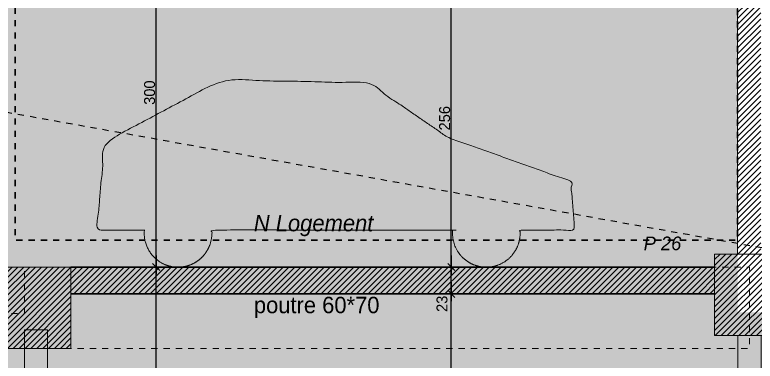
# Model space of a CAD drawing. Header units: centimetres. Extents: x -6341 to 23117, y -10090 to 8065.
# Drawn here: x 8418 to 9056, y -6361 to -6063 of the extents above; entities that cross this region are included whole.
import ezdxf

# ---------------------------------------------------------------- set-up
doc = ezdxf.new("R2010")
doc.units = ezdxf.units.CM
doc.header["$LTSCALE"] = 12.7
doc.header["$PDMODE"] = 1
doc.header["$PDSIZE"] = -2
doc.linetypes.add('VW-01', pattern=[0.83312, 0.41656, -0.41656])
doc.layers.get('0').update_dxf_attribs({"lineweight": 5})
for name, color, linetype, lineweight in [('B Général', 7, 'Continuous', 5), ('C ANNOTATIONS-cotation', 7, 'Continuous', 5), ('C ANNOTATIONS-texte', 7, 'Continuous', 5)]:
    doc.layers.add(name, color=color, linetype=linetype, lineweight=lineweight)
doc.styles.add('Arial', font='arial.ttf')
doc.styles.add('Eurostile', font='')
doc.styles.add('Eurostile (italic)', font='')
doc.styles.get('Eurostile').set_extended_font_data('Eurostile')
doc.styles.get('Eurostile (italic)').set_extended_font_data('Eurostile', italic=True)
doc.dimstyles.new('100é', dxfattribs={"dimtxt": 30.30306, "dimasz": 6.232178, "dimexe": 0, "dimexo": 25, "dimgap": 1, "dimtad": 1, "dimdec": 1, "dimtxsty": 'Arial', "dimblk": 'VW_SLASH', "dimblk1": 'VW_SLASH', "dimblk2": 'VW_SLASH', "dimcen": 0, "dimdle": 10, "dimse1": 1, "dimse2": 1, "dimazin": 0, "dimtfac": 1, "dimtdec": 1, "dimtix": 1, "dimtmove": 0, "dimatfit": 0, "dimldrblk": 'VW_FILLEDARROW', "dimfxl": 1, "dimfrac": 2, "dimtolj": 1, "dimarcsym": 0})
pattern_1 = [(45, (0, 0), (2.4253472, -2.6458333), [])]

# ---------------------------------------------------------------- blocks, each defined once
blk = doc.blocks.new('Groupe-263-1')
at = {"layer": 'B Général', "color": 7, "linetype": 'Continuous', "lineweight": 18}
blk.add_open_spline([(8582.49, -6268.21), (8586.99, -6261.85), (8587.7, -6254.09), (8587.96, -6251.29), (8587.7, -6248.59), (8691.44, -6248.59), (8795.18, -6248.59), (8795.17, -6248.67), (8795.16, -6248.76), (8794.44, -6256.52), (8800.97, -6270.67), (8813.69, -6279.67), (8829.21, -6281.1), (8843.37, -6274.58), (8852.36, -6261.85), (8853.08, -6254.09), (8853.34, -6251.29), (8853.08, -6248.59), (8876.65, -6248.59), (8900.22, -6248.59), (8898.54, -6227.6), (8896.86, -6206.61), (8843.97, -6187.72), (8791.08, -6168.83), (8756.81, -6145.42), (8722.53, -6122.01), (8659.42, -6120.66), (8596.31, -6119.3), (8545.94, -6146.16), (8495.56, -6173.03), (8492.21, -6210.81), (8488.85, -6248.59), (8509.32, -6248.59), (8529.8, -6248.59), (8529.79, -6248.67), (8529.78, -6248.76), (8529.07, -6256.52), (8535.59, -6270.67), (8548.31, -6279.67), (8563.83, -6281.1), (8577.99, -6274.58), (8582.49, -6268.21)], degree=2, knots=[0, 0, 0, 1, 1, 2, 2, 3, 3, 4, 4, 5, 6, 7, 8, 9, 10, 10, 11, 11, 12, 12, 13, 13, 14, 14, 15, 15, 16, 16, 17, 17, 18, 18, 19, 19, 20, 20, 21, 22, 23, 24, 25, 25, 25], dxfattribs=at)
blk = doc.blocks.new('Groupe-264-1')
at = {"layer": 'B Général', "color": 7}
blk.add_blockref('Groupe-263-1', (0, 0), dxfattribs=at)
at = {"layer": 'C ANNOTATIONS-texte', "color": 7, "insert": (8959.62, -6254.17), "char_height": 11.765, "attachment_point": 1, "line_spacing_factor": 0.894142, "style": 'Eurostile (italic)'}
blk.add_mtext('P 26', dxfattribs=at)
blk = doc.blocks.new('VW_SLASH')
at = {"color": 0, "linetype": 'ByBlock', "lineweight": -2}
blk.add_line((1.6, 0), (-1, 0), dxfattribs=at)
at = {"color": 0, "linetype": 'VW-01', "lineweight": 20, "flags": 128}
blk.add_lwpolyline([(0.5, 0.5), (-0.5, -0.5)], dxfattribs=at)
blk = doc.blocks.new('*D1278')
at = {"layer": 'C ANNOTATIONS-cotation', "color": 0, "linetype": 'Continuous', "lineweight": -2, "transparency": 16777216}
for p, q in [((8626, -5980.37), (8540, -5980.37)), ((8540, -6274.15), (8540, -5986.6)), ((8572.88, -6280.38), (8540, -6280.38))]:
    blk.add_line(p, q, dxfattribs=at)
at = {"layer": 'Defpoints', "color": 0, "transparency": 16777216}
for p in [(8540, -5980.37), (8651, -5980.37), (8597.88, -6280.38)]:
    blk.add_point(p, dxfattribs=at)
at = {"layer": 'C ANNOTATIONS-cotation', "color": 0, "lineweight": -2, "transparency": 16777216, "xscale": 6.232177734375, "yscale": 6.232177734375, "zscale": 6.232177734375}
for p, rotation in [((8540, -5980.37), 90), ((8540, -6280.38), 270)]:
    blk.add_blockref('VW_SLASH', p, dxfattribs=dict(at, rotation=rotation))
at = {"layer": 'C ANNOTATIONS-cotation', "color": 0, "lineweight": 5, "transparency": 16777216, "insert": (8534.29, -6130.38), "char_height": 9.412, "attachment_point": 5, "rotation": 90, "style": 'Eurostile'}
blk.add_mtext('\\A1;300', dxfattribs=at)
blk = doc.blocks.new('VW_FILLEDARROW')
at = {"linetype": 'Continuous', "lineweight": 0}
blk.add_hatch(color=0, dxfattribs=at).paths.add_polyline_path([(-1.6, 0.43), (0, 0), (-1.6, -0.43)])
at = {"color": 0, "linetype": 'VW-01', "lineweight": 5, "flags": 128}
blk.add_lwpolyline([(-1.6, 0.43), (0, 0), (-1.6, -0.43)], close=True, dxfattribs=at)
blk = doc.blocks.new('*D1279')
at = {"layer": 'C ANNOTATIONS-cotation', "color": 0, "linetype": 'Continuous', "lineweight": -2, "transparency": 16777216}
for p, q in [((8572.88, -6280.38), (8540, -6280.38)), ((8540, -6581.14), (8540, -6286.62)), ((8615, -6587.37), (8540, -6587.37))]:
    blk.add_line(p, q, dxfattribs=at)
at = {"layer": 'Defpoints', "color": 0, "transparency": 16777216}
for p in [(8540, -6280.38), (8597.88, -6280.38), (8640, -6587.37)]:
    blk.add_point(p, dxfattribs=at)
at = {"layer": 'C ANNOTATIONS-cotation', "color": 0, "lineweight": -2, "transparency": 16777216, "xscale": 6.232177734375, "yscale": 6.232177734375, "zscale": 6.232177734375}
for p, rotation in [((8540, -6280.38), 90), ((8540, -6587.37), 270)]:
    blk.add_blockref('VW_SLASH', p, dxfattribs=dict(at, rotation=rotation))
at = {"layer": 'C ANNOTATIONS-cotation', "color": 0, "lineweight": 5, "transparency": 16777216, "insert": (8534.29, -6433.88), "char_height": 9.412, "attachment_point": 5, "rotation": 90, "style": 'Eurostile'}
blk.add_mtext('\\A1;307', dxfattribs=at)
blk = doc.blocks.new('*D1290')
at = {"layer": 'C ANNOTATIONS-cotation', "color": 0, "linetype": 'Continuous', "lineweight": -2, "transparency": 16777216}
for p, q in [((8754.48, -6024.37), (8794, -6024.37)), ((8794, -6274.15), (8794, -6030.6)), ((8826.43, -6280.38), (8794, -6280.38))]:
    blk.add_line(p, q, dxfattribs=at)
at = {"layer": 'Defpoints', "color": 0, "transparency": 16777216}
for p in [(8729.48, -6024.37), (8794, -6024.37), (8851.43, -6280.38)]:
    blk.add_point(p, dxfattribs=at)
at = {"layer": 'C ANNOTATIONS-cotation', "color": 0, "lineweight": -2, "transparency": 16777216, "xscale": 6.232177734375, "yscale": 6.232177734375, "zscale": 6.232177734375}
for p, rotation in [((8794, -6024.37), 90), ((8794, -6280.38), 270)]:
    blk.add_blockref('VW_SLASH', p, dxfattribs=dict(at, rotation=rotation))
at = {"layer": 'C ANNOTATIONS-cotation', "color": 0, "lineweight": 5, "transparency": 16777216, "insert": (8788.29, -6152.38), "char_height": 9.412, "attachment_point": 5, "rotation": 90, "style": 'Eurostile'}
blk.add_mtext('\\A1;256', dxfattribs=at)
blk = doc.blocks.new('*D1291')
at = {"layer": 'C ANNOTATIONS-cotation', "color": 0, "linetype": 'Continuous', "lineweight": -2, "transparency": 16777216}
for p, q in [((8826.43, -6280.38), (8794, -6280.38)), ((8794, -6297.15), (8794, -6286.62)), ((8817, -6303.38), (8794, -6303.38))]:
    blk.add_line(p, q, dxfattribs=at)
at = {"layer": 'Defpoints', "color": 0, "transparency": 16777216}
for p in [(8794, -6280.38), (8851.43, -6280.38), (8842, -6303.38)]:
    blk.add_point(p, dxfattribs=at)
at = {"layer": 'C ANNOTATIONS-cotation', "color": 0, "lineweight": -2, "transparency": 16777216, "xscale": 6.232177734375, "yscale": 6.232177734375, "zscale": 6.232177734375}
for p, rotation in [((8794, -6280.38), 90), ((8794, -6303.38), 270)]:
    blk.add_blockref('VW_SLASH', p, dxfattribs=dict(at, rotation=rotation))
at = {"layer": 'C ANNOTATIONS-cotation', "color": 0, "lineweight": 5, "transparency": 16777216, "insert": (8786.01, -6312.04), "char_height": 9.412, "attachment_point": 5, "rotation": 90, "style": 'Eurostile'}
blk.add_mtext('\\A1;23', dxfattribs=at)
blk = doc.blocks.new('*D1292')
at = {"layer": 'C ANNOTATIONS-cotation', "color": 0, "linetype": 'Continuous', "lineweight": -2, "transparency": 16777216}
for p, q in [((8817, -6303.38), (8794, -6303.38)), ((8794, -6581.14), (8794, -6309.62)), ((8702.8, -6587.37), (8794, -6587.37))]:
    blk.add_line(p, q, dxfattribs=at)
at = {"layer": 'Defpoints', "color": 0, "transparency": 16777216}
for p in [(8794, -6303.38), (8842, -6303.38), (8677.8, -6587.37)]:
    blk.add_point(p, dxfattribs=at)
at = {"layer": 'C ANNOTATIONS-cotation', "color": 0, "lineweight": -2, "transparency": 16777216, "xscale": 6.232177734375, "yscale": 6.232177734375, "zscale": 6.232177734375}
for p, rotation in [((8794, -6303.38), 90), ((8794, -6587.37), 270)]:
    blk.add_blockref('VW_SLASH', p, dxfattribs=dict(at, rotation=rotation))
at = {"layer": 'C ANNOTATIONS-cotation', "color": 0, "lineweight": 5, "transparency": 16777216, "insert": (8788.29, -6445.38), "char_height": 9.412, "attachment_point": 5, "rotation": 90, "style": 'Eurostile'}
blk.add_mtext('\\A1;284', dxfattribs=at)

msp = doc.modelspace()

# ---------------------------------------------------------------- hatches: boundary and pattern name
at = {"layer": 'B Général', "linetype": 'Continuous', "lineweight": 0, "true_color": 0xbbbbbb}
msp.add_hatch(color=9, dxfattribs=at).paths.add_polyline_path([(8418.48, -6024.37), (8418.48, -6012.44), (7604.48, -6012.44), (7604.48, -5727.37), (5020.97, -5727.37), (5020.97, -6587.37), (7066.16, -6587.37), (7066.81, -6887.37), (11940.45, -6887.37), (11940.45, -6578.37), (11450.34, -6578.37), (11450.34, -6610.37), (11432.34, -6610.37), (11432.34, -6319.37), (9040.48, -6319.37), (9040.48, -6024.37)])
at = {"layer": 'B Général', "linetype": 'Continuous', "lineweight": 5}
h = msp.add_hatch(dxfattribs=at)
h.set_pattern_fill('50_BETON', style=0, pattern_type=2)
h.set_pattern_definition(pattern_1)
h.paths.add_polyline_path([(9060.48, -5996.37), (9040.48, -5996.37), (9040.48, -6269.37), (9060.48, -6269.37)])
h = msp.add_hatch(dxfattribs=at)
h.set_pattern_fill('50_BETON', style=0, pattern_type=2)
h.set_pattern_definition(pattern_1)
h.paths.add_polyline_path([(9080.69, -6339.37), (9020.69, -6339.37), (9020.69, -6269.37), (11432.45, -6269.37), (11432.45, -6319.37), (11313.44, -6319.37), (11313.44, -6344.37), (11263.44, -6344.37), (11263.44, -6319.37), (9080.69, -6319.37)])
h = msp.add_hatch(dxfattribs=at)
h.set_pattern_fill('50_BETON', style=0, pattern_type=2)
h.set_pattern_definition(pattern_1)
h.paths.add_polyline_path([(8406.48, -6280.38), (8466.48, -6280.38), (8466.48, -6350.38), (8406.48, -6350.38)])
h = msp.add_hatch(dxfattribs=at)
h.set_pattern_fill('50_BETON', style=0, pattern_type=2)
h.set_pattern_definition(pattern_1)
h.paths.add_polyline_path([(8466.48, -6280.38), (8466.48, -6303.38), (9020.69, -6303.38), (9020.69, -6280.38)])

# ---------------------------------------------------------------- linework, layer by layer
at = {"layer": 'B Général', "color": 7, "linetype": 'Continuous', "lineweight": 18}
msp.add_line((9040.48, -5996.37), (9040.48, -6269.37), dxfattribs=at)
at = {"layer": 'B Général', "color": 7, "linetype": 'Continuous', "lineweight": 5}
for p, q in [((9040.48, -5996.37), (9040.48, -6269.37)), ((8466.48, -6280.38), (9020.69, -6280.38)), ((8466.48, -6303.38), (9020.69, -6303.38))]:
    msp.add_line(p, q, dxfattribs=at)
at = {"layer": 'B Général', "color": 7, "linetype": 'Continuous', "lineweight": 35}
for p, q in [((8466.48, -6280.38), (9020.69, -6280.38)), ((8466.48, -6303.38), (9020.69, -6303.38))]:
    msp.add_line(p, q, dxfattribs=at)
at = {"layer": 'B Général', "color": 1, "linetype": 'VW-01', "lineweight": 25, "true_color": 0xff0000, "flags": 128}
msp.add_lwpolyline([(6225.89, -5704.95), (7143.26, -5923.37), (7434.56, -5943.37), (7658.97, -6004.37), (8172.95, -6104.37), (9209.97, -6290.37), (9835.06, -6392.36), (10241.01, -6530.36), (10652.16, -6536.36), (11097.97, -6596.36), (11972.45, -6712.67)], dxfattribs=at)
at = {"layer": 'B Général', "color": 7, "linetype": 'VW-01', "lineweight": 35, "flags": 128}
msp.add_lwpolyline([(8418.48, -6024.37), (9040.48, -6024.37), (9040.48, -6257.38), (8418.48, -6257.38)], close=True, dxfattribs=at)
at = {"layer": 'B Général', "color": 7, "linetype": 'Continuous', "lineweight": 5, "flags": 128}
for points in [[(9080.69, -6339.37), (9020.69, -6339.37), (9020.69, -6269.37), (11432.45, -6269.37), (11432.45, -6319.37), (11313.44, -6319.37), (11313.44, -6344.37), (11263.44, -6344.37), (11263.44, -6319.37), (9080.69, -6319.37)], [(8406.48, -6280.38), (8466.48, -6280.38), (8466.48, -6350.38), (8406.48, -6350.38)], [(8426.48, -6334.37), (8446.48, -6334.37), (8446.48, -6587.37), (8426.48, -6587.37)], [(9040.69, -6339.37), (9060.69, -6339.37), (9060.69, -6587.37), (9040.69, -6587.37)]]:
    msp.add_lwpolyline(points, close=True, dxfattribs=at)
at = {"layer": 'B Général', "color": 7, "linetype": 'VW-01', "lineweight": 5, "flags": 128}
for points in [[(5202.96, -6280.37), (8426.5, -6280.37), (8426.5, -6320.37), (5202.96, -6320.37)], [(8466.48, -6280.38), (9050.69, -6280.38), (9050.69, -6350.38), (8466.48, -6350.38)]]:
    msp.add_lwpolyline(points, close=True, dxfattribs=at)

# ---------------------------------------------------------------- block references
at = {"layer": 'B Général', "color": 7}
msp.add_blockref('Groupe-264-1', (0, 0), dxfattribs=at)

# ---------------------------------------------------------------- texts
at = {"layer": 'B Général', "color": 7, "insert": (8624.03, -6305.99), "char_height": 14.118, "attachment_point": 1, "line_spacing_factor": 0.894142, "style": 'Eurostile'}
msp.add_mtext('poutre 60*70', dxfattribs=at)
at = {"layer": 'C ANNOTATIONS-texte', "insert": (8624.03, -6235.53), "char_height": 14.118, "attachment_point": 1, "line_spacing_factor": 0.894142, "style": 'Eurostile (italic)'}
msp.add_mtext('N Logement', dxfattribs=at)

# ---------------------------------------------------------------- dimensions: what is measured, and where the dimension line sits
at = {"layer": 'C ANNOTATIONS-cotation', "color": 7, "linetype": 'Continuous', "lineweight": 5}
for base, p1, p2, override, picture, middle in [((8540, -5980.37), (8597.88, -6280.38), (8651, -5980.37), {"dimtxt": 9.412001, "dimpost": '<>', "dimtxsty": 'Eurostile', "dimse1": 0, "dimse2": 0, "dimtmove": 2}, '*D1278', (8534.29, -6130.38)), ((8794, -6024.37), (8851.43, -6280.38), (8729.48, -6024.37), {"dimtxt": 9.412001, "dimdec": 0, "dimpost": '<>', "dimtxsty": 'Eurostile', "dimse1": 0, "dimse2": 0, "dimtmove": 2}, '*D1290', (8788.29, -6152.38)), ((8540, -6280.38), (8640, -6587.37), (8597.88, -6280.38), {"dimtxt": 9.412001, "dimpost": '<>', "dimtxsty": 'Eurostile', "dimse1": 0, "dimse2": 0, "dimtmove": 2}, '*D1279', (8534.29, -6433.88)), ((8794, -6303.38), (8677.8, -6587.37), (8842, -6303.38), {"dimtxt": 9.412001, "dimdec": 0, "dimpost": '<>', "dimtxsty": 'Eurostile', "dimse1": 0, "dimse2": 0, "dimtmove": 2}, '*D1292', (8788.29, -6445.38))]:
    dim = msp.add_linear_dim(base=base, p1=p1, p2=p2, angle=270, dimstyle='100é', override=override, dxfattribs=at)
    dim.commit()
    dim.dimension.update_dxf_attribs({"geometry": picture, "text_midpoint": middle})
dim = msp.add_linear_dim(base=(8794, -6280.38), p1=(8842, -6303.38), p2=(8851.43, -6280.38), angle=270, dimstyle='100é', override={"dimtxt": 9.412001, "dimdec": 0, "dimpost": '<>', "dimtxsty": 'Eurostile', "dimse1": 0, "dimse2": 0, "dimtix": 0, "dimtmove": 2}, dxfattribs=at)
dim.commit()
dim.dimension.update_dxf_attribs({"geometry": '*D1291', "text_midpoint": (8786.01, -6312.04), "dimtype": 160})

doc.saveas('drawing.dxf')
